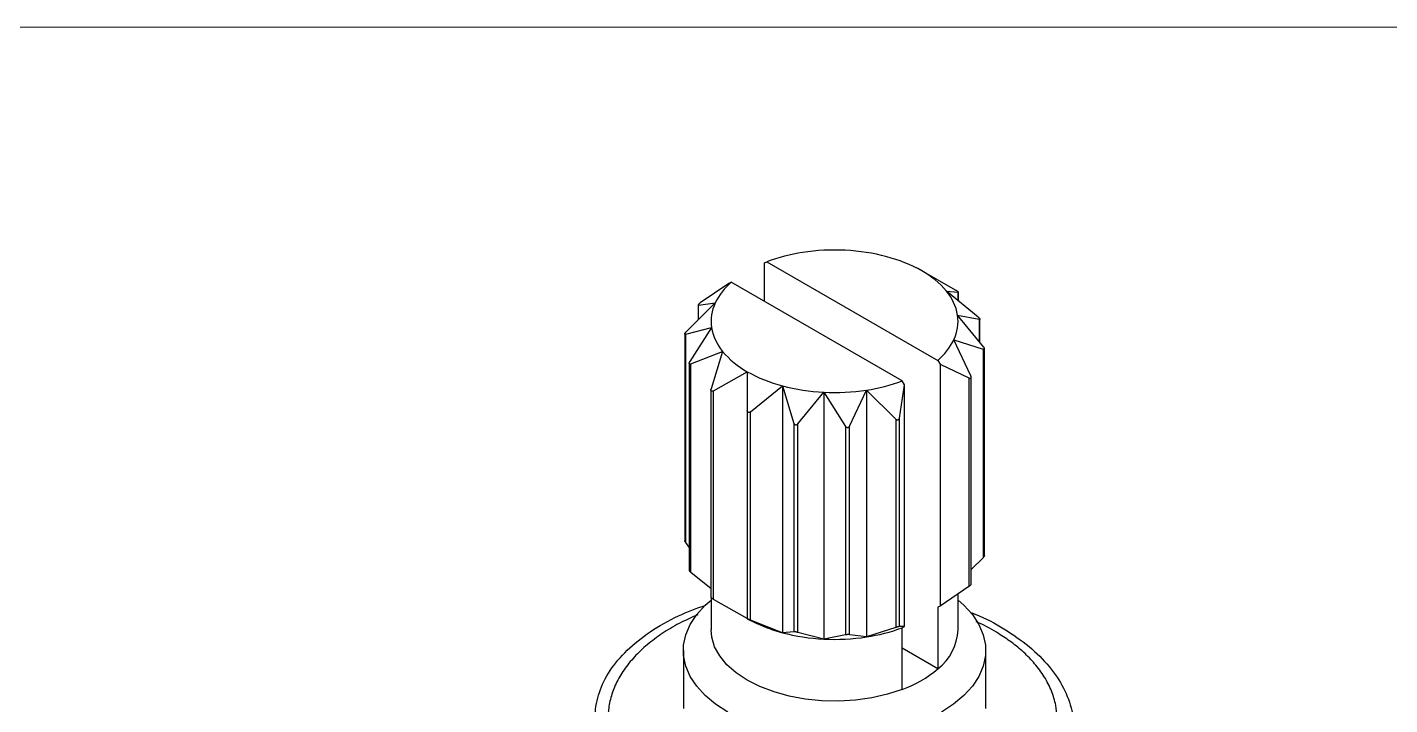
# Model space of a CAD drawing. Header units: millimetres. Extents: x 5 to 292, y 4 to 204.
# Drawn here: x 181.1 to 235.2, y 177.6 to 204.5 of the extents above; entities that cross this region are included whole.
import ezdxf

# ---------------------------------------------------------------- set-up
doc = ezdxf.new("R2010")
doc.units = ezdxf.units.MM

msp = doc.modelspace()

# ---------------------------------------------------------------- linework, layer by layer
at = {"color": 7, "linetype": 'Continuous', "lineweight": 18}
msp.add_line((4.92, 204.48), (291.92, 204.48), dxfattribs=at)
at = {"color": 7, "linetype": 'Continuous', "lineweight": 25}
for p, q in [((210.339, 195.129), (210.433, 195.172)), ((210.339, 193.593), (210.339, 195.129)), ((210.433, 195.172), (217.217, 191.256)), ((216.588, 194.824), (216.199, 195.005)), ((216.583, 194.806), (216.583, 194.814)), ((217.924, 194.045), (216.583, 194.806)), ((208.925, 194.313), (207.784, 193.533)), ((209.019, 194.356), (208.925, 194.313)), ((215.803, 190.439), (209.019, 194.356)), ((218.819, 192.976), (217.559, 194.001)), ((217.559, 194.001), (218.018, 193.968)), ((218.024, 193.623), (218.024, 193.97)), ((208.385, 193.538), (207.224, 192.39)), ((207.702, 193.452), (207.702, 192.862)), ((207.715, 193.448), (208.385, 193.538)), ((219.027, 191.794), (218, 193.052)), ((218, 193.052), (218.861, 192.885)), ((207.21, 192.296), (208.237, 192.559)), ((208.237, 192.559), (207.375, 191.206)), ((218.885, 191.968), (218.885, 192.893)), ((207.174, 192.31), (207.174, 184.093)), ((207.21, 184.018), (207.21, 192.296)), ((218.522, 190.643), (217.851, 192.073)), ((217.851, 192.073), (219.012, 191.7)), ((207.418, 191.114), (208.677, 191.61)), ((208.677, 191.61), (208.219, 190.123)), ((219.012, 191.7), (219.012, 183.422)), ((219.062, 183.503), (219.062, 191.72)), ((207.352, 191.14), (207.352, 182.919)), ((207.418, 182.837), (207.418, 191.114)), ((217.217, 191.256), (217.311, 191.105)), ((217.311, 191.105), (218.452, 190.557)), ((217.311, 191.105), (217.311, 181.5)), ((208.313, 190.045), (209.653, 190.805)), ((209.653, 190.805), (209.653, 189.271)), ((215.897, 190.288), (215.803, 190.439)), ((218.452, 190.557), (218.452, 182.279)), ((218.535, 182.36), (218.535, 190.59)), ((208.213, 190.085), (208.213, 181.842)), ((208.313, 181.767), (208.313, 190.045)), ((209.788, 189.217), (211.047, 190.242)), ((211.047, 190.242), (211.506, 188.754)), ((211.047, 190.242), (211.047, 180.443)), ((211.664, 188.73), (212.691, 189.988)), ((212.691, 189.988), (213.553, 188.634)), ((212.691, 189.988), (212.691, 180.189)), ((213.716, 188.643), (214.386, 190.073)), ((214.386, 190.073), (214.386, 180.275)), ((214.386, 190.073), (215.548, 188.926)), ((215.696, 188.966), (215.897, 190.288)), ((215.897, 180.683), (215.897, 190.288)), ((209.653, 189.271), (209.653, 180.993)), ((209.788, 180.939), (209.788, 189.217)), ((211.506, 188.754), (211.506, 180.477)), ((211.664, 180.452), (211.664, 188.73)), ((215.548, 188.926), (215.548, 180.648)), ((215.696, 180.688), (215.696, 188.966)), ((213.553, 188.634), (213.553, 180.357)), ((213.716, 180.365), (213.716, 188.643)), ((207.352, 183.845), (207.21, 184.018)), ((219.012, 183.422), (218.535, 182.951)), ((208.218, 182.185), (207.418, 182.837)), ((218.452, 182.279), (217.311, 181.5)), ((208.218, 181.835), (208.218, 180.557)), ((209.653, 181.007), (208.313, 181.767)), ((218.018, 180.557), (218.018, 181.983)), ((217.311, 181.5), (217.217, 181.457)), ((217.217, 181.457), (217.217, 179.008)), ((209.649, 180.989), (210.038, 180.807)), ((211.047, 180.443), (209.788, 180.939)), ((215.548, 180.648), (214.386, 180.275)), ((215.897, 180.683), (215.696, 180.688)), ((215.803, 180.641), (215.897, 180.683)), ((215.803, 178.191), (215.803, 180.641)), ((211.506, 180.477), (211.047, 180.443)), ((212.691, 180.189), (211.664, 180.452)), ((213.553, 180.357), (212.691, 180.189)), ((214.386, 180.275), (213.716, 180.365)), ((207.118, 179.741), (207.118, 177.434)), ((217.217, 179.008), (215.803, 179.824)), ((219.118, 177.434), (219.118, 179.741))]:
    msp.add_line(p, q, dxfattribs=at)
at = {"color": 8, "linetype": 'Continuous', "lineweight": 25}
for p, q in [((218.018, 193.968), (218.018, 193.628)), ((207.715, 192.875), (207.715, 193.448)), ((218.861, 192.885), (218.861, 191.997))]:
    msp.add_line(p, q, dxfattribs=at)
at = {"color": 7, "linetype": 'Continuous', "lineweight": 25, "flags": 128}
for points in [[(208.876, 177.292), (208.395, 177.605), (207.984, 177.949), (207.647, 178.319), (207.39, 178.71), (207.217, 179.117), (207.129, 179.532), (207.129, 179.95), (207.217, 180.365), (207.39, 180.771), (207.647, 181.163), (207.984, 181.533), (208.218, 181.74)], [(218.018, 181.74), (218.253, 181.533), (218.59, 181.163), (218.847, 180.771), (219.02, 180.365), (219.107, 179.95), (219.107, 179.532), (219.02, 179.117), (218.847, 178.71), (218.59, 178.319), (218.253, 177.949), (217.841, 177.605), (217.361, 177.292)], [(215.803, 178.191), (215.22, 178.002), (214.598, 177.861), (213.949, 177.77), (213.284, 177.73), (212.616, 177.744), (211.957, 177.809), (211.32, 177.926), (210.716, 178.092), (210.157, 178.304), (209.653, 178.557), (209.214, 178.848), (208.847, 179.171), (208.56, 179.519), (208.358, 179.887), (208.244, 180.267), (208.218, 180.557)]]:
    msp.add_lwpolyline(points, dxfattribs=at)
at = {"color": 7, "linetype": 'Continuous', "lineweight": 25}
for centre, radius, start, end in [((212.903, 188.538), 7.078, 98.5551, 110.4194), ((213.118, 187.261), 8.374, 87.0742, 98.7084), ((213.169, 187.753), 7.88, 75.1484, 87.2656), ((213.721, 189.732), 5.825, 60.5751, 75.4056), ((214.892, 191.761), 3.483, 40.0321, 60.9601), ((210.655, 192.433), 2.524, 130.3864, 154.0402), ((216.035, 192.717), 1.993, 9.6812, 40.1155), ((209.917, 192.805), 1.698, 154.4383, 188.3263), ((216.319, 192.806), 1.698, 334.4379, 8.3269), ((210.201, 192.894), 1.993, 189.6815, 220.1155), ((215.582, 193.178), 2.524, 310.3863, 334.0403), ((211.344, 193.85), 3.483, 220.0319, 240.9602), ((212.515, 195.879), 5.825, 240.5751, 255.4058), ((213.334, 197.073), 7.078, 278.555, 290.4194), ((213.067, 197.858), 7.88, 255.1484, 267.2655), ((213.119, 198.351), 8.374, 267.0743, 278.7084), ((212.631, 186.421), 6.184, 245.2046, 255.1591), ((213.334, 187.274), 7.078, 278.555, 290.4194), ((213.067, 188.06), 7.88, 255.1484, 267.2655), ((213.119, 188.552), 8.374, 267.0743, 278.7084), ((215.932, 180.654), 2.088, 307.9793, 357.3607), ((214.249, 182.516), 4.596, 289.764, 310.2307)]:
    msp.add_arc(centre, radius, start, end, dxfattribs=at)
for points, knots in [([(217.924, 194.045), (217.935, 194.039), (217.954, 194.027), (217.982, 194.007), (218.004, 193.992), (218.018, 193.979), (218.021, 193.975), (218.023, 193.972)], [0, 0, 0, 0, 0.25924, 0.459798, 0.661719, 0.833858, 1, 1, 1, 1]), ([(218.023, 193.97), (218.023, 193.969), (218.023, 193.967), (218.02, 193.968), (218.018, 193.968)], [0, 0, 0, 0, 0.478085, 1, 1, 1, 1]), ([(207.784, 193.533), (207.774, 193.526), (207.755, 193.512), (207.729, 193.49), (207.712, 193.472), (207.703, 193.458), (207.7, 193.45), (207.705, 193.446), (207.712, 193.447), (207.715, 193.448)], [0, 0, 0, 0, 0.189367, 0.335864, 0.483358, 0.609096, 0.730453, 0.89821, 1, 1, 1, 1]), ([(218.819, 192.976), (218.829, 192.967), (218.847, 192.951), (218.868, 192.927), (218.881, 192.908), (218.886, 192.894), (218.883, 192.885), (218.874, 192.882), (218.865, 192.884), (218.861, 192.885)], [0, 0, 0, 0, 0.189366, 0.335866, 0.483362, 0.609099, 0.730456, 0.89821, 1, 1, 1, 1]), ([(207.21, 192.296), (207.202, 192.294), (207.188, 192.292), (207.176, 192.298), (207.173, 192.31), (207.178, 192.328), (207.19, 192.35), (207.206, 192.372), (207.219, 192.385), (207.224, 192.39)], [0, 0, 0, 0, 0.189365, 0.335861, 0.483357, 0.609096, 0.730453, 0.898212, 1, 1, 1, 1]), ([(219.027, 191.794), (219.034, 191.784), (219.048, 191.765), (219.06, 191.737), (219.064, 191.716), (219.058, 191.702), (219.046, 191.694), (219.03, 191.694), (219.017, 191.699), (219.012, 191.7)], [0, 0, 0, 0, 0.189369, 0.33587, 0.483365, 0.609105, 0.730457, 0.89821, 1, 1, 1, 1]), ([(207.418, 191.114), (207.408, 191.111), (207.39, 191.105), (207.368, 191.107), (207.355, 191.119), (207.351, 191.137), (207.353, 191.16), (207.362, 191.184), (207.372, 191.2), (207.375, 191.206)], [0, 0, 0, 0, 0.189366, 0.335863, 0.48336, 0.6091, 0.730457, 0.898211, 1, 1, 1, 1]), ([(218.452, 190.557), (218.463, 190.553), (218.482, 190.545), (218.507, 190.545), (218.525, 190.554), (218.534, 190.572), (218.536, 190.595), (218.531, 190.62), (218.524, 190.637), (218.522, 190.643)], [0, 0, 0, 0, 0.189362, 0.335853, 0.483365, 0.609105, 0.730457, 0.898212, 1, 1, 1, 1]), ([(208.313, 190.045), (208.302, 190.039), (208.282, 190.029), (208.254, 190.027), (208.233, 190.035), (208.219, 190.051), (208.212, 190.074), (208.213, 190.099), (208.217, 190.116), (208.219, 190.123)], [0, 0, 0, 0, 0.189366, 0.335863, 0.483358, 0.609098, 0.730454, 0.898209, 1, 1, 1, 1]), ([(209.788, 189.217), (209.777, 189.209), (209.758, 189.195), (209.727, 189.187), (209.699, 189.189), (209.678, 189.202), (209.662, 189.222), (209.654, 189.247), (209.654, 189.264), (209.653, 189.271)], [0, 0, 0, 0, 0.189365, 0.335868, 0.48336, 0.609101, 0.730458, 0.898213, 1, 1, 1, 1]), ([(211.664, 188.73), (211.655, 188.72), (211.639, 188.703), (211.608, 188.688), (211.579, 188.685), (211.552, 188.692), (211.53, 188.709), (211.514, 188.731), (211.508, 188.748), (211.506, 188.754)], [0, 0, 0, 0, 0.189366, 0.3358604, 0.4833605, 0.6090978, 0.7304545, 0.8982109, 1, 1, 1, 1]), ([(215.548, 188.926), (215.557, 188.917), (215.575, 188.901), (215.607, 188.89), (215.636, 188.89), (215.66, 188.9), (215.679, 188.919), (215.691, 188.942), (215.695, 188.959), (215.696, 188.966)], [0, 0, 0, 0, 0.189366, 0.335866, 0.483361, 0.609095, 0.730452, 0.898208, 1, 1, 1, 1]), ([(213.716, 188.643), (213.71, 188.631), (213.699, 188.611), (213.672, 188.59), (213.643, 188.581), (213.615, 188.584), (213.588, 188.595), (213.567, 188.613), (213.557, 188.629), (213.553, 188.634)], [0, 0, 0, 0, 0.1893651, 0.3358657, 0.4833566, 0.6090998, 0.7304564, 0.8982119, 1, 1, 1, 1]), ([(207.21, 184.018), (207.202, 184.029), (207.189, 184.048), (207.176, 184.075), (207.175, 184.087), (207.175, 184.093)], [0, 0, 0, 0, 0.413531, 0.733448, 1, 1, 1, 1]), ([(219.062, 183.503), (219.062, 183.502), (219.063, 183.498), (219.058, 183.484), (219.047, 183.463), (219.03, 183.441), (219.017, 183.427), (219.012, 183.422)], [0, 0, 0, 0, 0.0469306, 0.278901, 0.5027502, 0.8122188, 1, 1, 1, 1]), ([(207.418, 182.837), (207.408, 182.846), (207.39, 182.861), (207.368, 182.886), (207.356, 182.905), (207.351, 182.916), (207.352, 182.919), (207.352, 182.919)], [0, 0, 0, 0, 0.302729, 0.536925, 0.77272, 0.973738, 1, 1, 1, 1]), ([(218.534, 182.36), (218.534, 182.359), (218.535, 182.357), (218.529, 182.346), (218.515, 182.33), (218.495, 182.312), (218.473, 182.294), (218.458, 182.283), (218.452, 182.279)], [0, 0, 0, 0, 0.069391, 0.276068, 0.45228, 0.622305, 0.857373, 1, 1, 1, 1]), ([(208.313, 181.767), (208.302, 181.774), (208.282, 181.786), (208.254, 181.805), (208.233, 181.821), (208.219, 181.833), (208.213, 181.84), (208.214, 181.842), (208.214, 181.842)], [0, 0, 0, 0, 0.235241, 0.417228, 0.600454, 0.756659, 0.907401, 1, 1, 1, 1]), ([(218.516, 181.25), (218.578, 181.227), (219.067, 181.048), (219.87, 180.6), (220.871, 179.907), (221.67, 179.112), (222.242, 178.254), (222.58, 177.343), (222.656, 176.4), (222.467, 175.451), (222.008, 174.535), (221.301, 173.674), (220.357, 172.896), (219.212, 172.218), (217.89, 171.663), (216.435, 171.24), (214.885, 170.967), (213.285, 170.845), (211.68, 170.882), (210.115, 171.071), (208.638, 171.412), (207.394, 171.849), (206.299, 172.382), (205.367, 172.993), (204.567, 173.735), (203.992, 174.543), (203.668, 175.402), (203.566, 176.089), (203.662, 176.479), (203.684, 176.571)], [0, 0, 0, 0, 0.005478, 0.042928, 0.081762, 0.120596, 0.15943, 0.198264, 0.238485, 0.278705, 0.318926, 0.359146, 0.399366, 0.439587, 0.479807, 0.520028, 0.560248, 0.600469, 0.640689, 0.68091, 0.72113, 0.76135, 0.791875, 0.830709, 0.869543, 0.908377, 0.947211, 0.987432, 1, 1, 1, 1]), ([(210.659, 171.994), (210.168, 172.076), (209.184, 172.241), (207.829, 172.657), (206.612, 173.186), (205.552, 173.831), (204.692, 174.577), (204.057, 175.403), (203.684, 176.28), (203.574, 177.18), (203.74, 178.078), (204.167, 178.946), (204.853, 179.761), (205.773, 180.494), (206.826, 181.104), (207.637, 181.404), (208.005, 181.54)], [0, 0, 0, 0, 0.070519, 0.141037, 0.211556, 0.282074, 0.35511, 0.428146, 0.501182, 0.574217, 0.647253, 0.720289, 0.793325, 0.866361, 0.939397, 1, 1, 1, 1]), ([(207.687, 181.154), (207.469, 181.058), (206.994, 180.848), (206.348, 180.467), (205.741, 180.029), (205.221, 179.551), (204.793, 179.038), (204.464, 178.498), (204.243, 177.941), (204.131, 177.383), (204.123, 176.834), (204.213, 176.296), (204.397, 175.767), (204.676, 175.25), (205.047, 174.75), (205.505, 174.274), (206.045, 173.828), (206.661, 173.415), (207.349, 173.04), (208.101, 172.705), (208.91, 172.416), (209.763, 172.173), (210.36, 172.054), (210.659, 171.994)], [0, 0, 0, 0, 0.041335, 0.089906, 0.13851, 0.187517, 0.236693, 0.286696, 0.336518, 0.385339, 0.432789, 0.479457, 0.526095, 0.573195, 0.620453, 0.667607, 0.714865, 0.762119, 0.809542, 0.857162, 0.904877, 0.952419, 1, 1, 1, 1]), ([(209.788, 180.939), (209.777, 180.944), (209.758, 180.952), (209.727, 180.965), (209.699, 180.976), (209.678, 180.984), (209.662, 180.991), (209.654, 180.993), (209.654, 180.993), (209.653, 180.993)], [0, 0, 0, 0, 0.189367, 0.33587, 0.483363, 0.609108, 0.730456, 0.898212, 1, 1, 1, 1]), ([(215.696, 180.688), (215.693, 180.688), (215.688, 180.688), (215.669, 180.684), (215.645, 180.679), (215.618, 180.671), (215.591, 180.663), (215.566, 180.655), (215.553, 180.65), (215.548, 180.648)], [0, 0, 0, 0, 0.1893693, 0.3358679, 0.4833625, 0.609106, 0.7304538, 0.8982099, 1, 1, 1, 1]), ([(215.577, 171.994), (216.084, 172.106), (217.084, 172.327), (218.418, 172.835), (219.575, 173.444), (220.529, 174.153), (221.261, 174.942), (221.749, 175.79), (221.977, 176.67), (221.944, 177.458), (221.745, 178.132), (221.463, 178.688), (221.086, 179.202), (220.642, 179.661), (220.159, 180.06), (219.575, 180.448), (219.107, 180.721), (218.783, 180.856), (218.744, 180.872)], [0, 0, 0, 0, 0.084715, 0.167131, 0.248204, 0.328704, 0.409164, 0.489696, 0.569649, 0.649195, 0.702087, 0.754663, 0.8059, 0.852928, 0.896795, 0.9375, 0.992426, 1, 1, 1, 1]), ([(211.664, 180.452), (211.655, 180.455), (211.639, 180.459), (211.608, 180.466), (211.579, 180.471), (211.552, 180.475), (211.53, 180.477), (211.514, 180.478), (211.508, 180.477), (211.506, 180.477)], [0, 0, 0, 0, 0.1893674, 0.3358628, 0.483364, 0.6091054, 0.7304525, 0.8982101, 1, 1, 1, 1]), ([(213.716, 180.365), (213.71, 180.366), (213.699, 180.368), (213.672, 180.369), (213.643, 180.368), (213.615, 180.366), (213.588, 180.363), (213.567, 180.36), (213.557, 180.358), (213.553, 180.357)], [0, 0, 0, 0, 0.189367, 0.335868, 0.48336, 0.609107, 0.730454, 0.898211, 1, 1, 1, 1])]:
    msp.add_open_spline(points, degree=3, knots=knots, dxfattribs=at)

doc.saveas('drawing.dxf')
